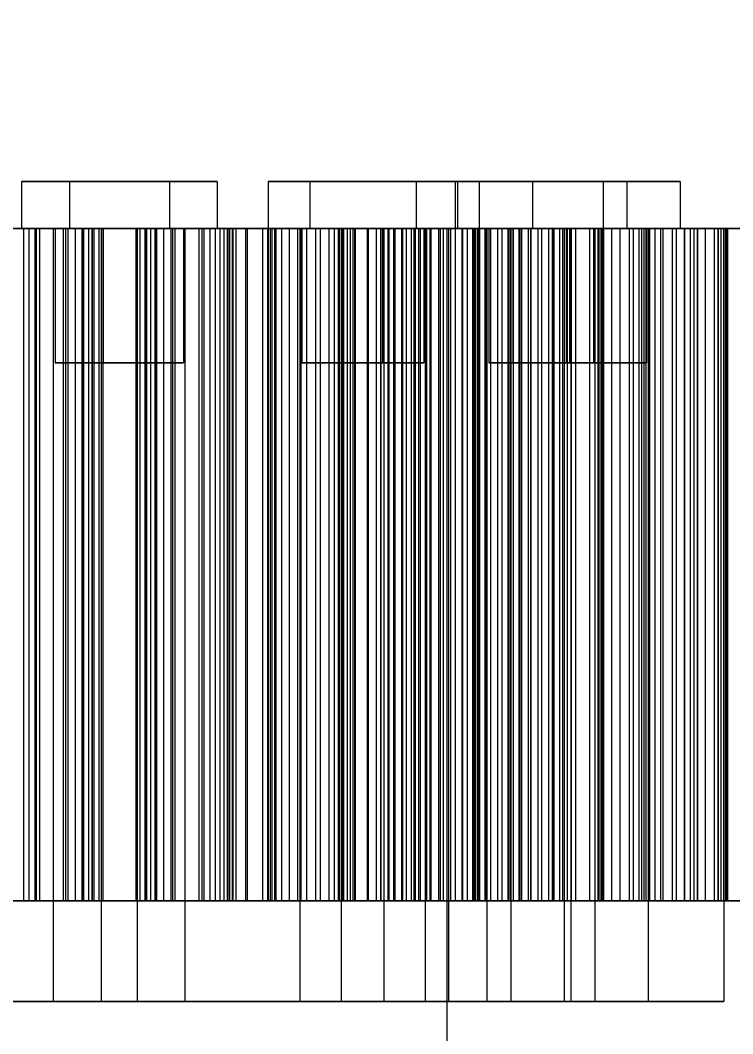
# Model space of a CAD drawing. Header units: millimetres. Extents: x -191664 to 191490, y -197311 to 10263.
# Drawn here: x 1545.5 to 1757.4, y -109719.5 to -109418.1 of the extents above; entities that cross this region are included whole.
import ezdxf

# ---------------------------------------------------------------- set-up
doc = ezdxf.new("R2010")
doc.units = ezdxf.units.MM
doc.layers.add('DET_briquetadora_superior', color=7, linetype='Continuous', lineweight=0)
doc.layers.add('R15_COTAS_TRANSPORTE_P', color=1, linetype='Continuous', lineweight=0)
doc.dimstyles.new('PLANTA_20', dxfattribs={"dimtxt": 50, "dimasz": 30, "dimexe": 30, "dimexo": 16, "dimgap": 20, "dimtad": 1, "dimtih": 1, "dimtoh": 1, "dimdec": 1, "dimzin": 0, "dimdsep": 46, "dimcen": 0.09, "dimadec": 0, "dimazin": 0, "dimtfac": 1, "dimtdec": 4, "dimtofl": 0, "dimtmove": 0, "dimatfit": 3, "dimfxl": 1, "dimtolj": 1, "dimtzin": 0, "dimarcsym": 0})

# ---------------------------------------------------------------- blocks, each defined once
blk = doc.blocks.new('*D133')
at = {"layer": 'Defpoints', "color": 0, "transparency": 16777216}
for p in [(439.69, -194147.98), (217.89, -194406.09), (-500, -194490), (-500, -194490), (500, -194490)]:
    blk.add_point(p, dxfattribs=at)
at = {"layer": 'R15_COTAS_TRANSPORTE_P', "color": 0, "lineweight": -2, "transparency": 16777216}
blk.add_arc((-500, -194490), 722.77, 2.37834, 17.62166, dxfattribs=at)
at = {"layer": 'R15_COTAS_TRANSPORTE_P', "color": 0, "transparency": 16777216}
for points in [[(184.12, -194272.81), (193.59, -194269.58), (179.18, -194242.8)], [(227.15, -194459.9), (217.15, -194460.11), (222.77, -194490)]]:
    blk.add_solid(points, dxfattribs=at)

msp = doc.modelspace()

# ---------------------------------------------------------------- linework, layer by layer
at = {"layer": 'DET_briquetadora_superior', "color": 9, "true_color": 0xb9c3c2}
for p, q in [((1545.91, -109466), (1548.56, -109466)), ((1545.91, -109466), (1545.91, -109480)), ((1547.62, -109466), (1545.91, -109466)), ((1553.34, -109466), (1547.62, -109466)), ((1548.56, -109466), (1555.03, -109466)), ((1561.94, -109466), (1553.34, -109466)), ((1555.03, -109466), (1564.05, -109466)), ((1560.14, -109466), (1562.79, -109466)), ((1560.14, -109466), (1560.14, -109480)), ((1561.85, -109466), (1560.14, -109466)), ((1567.57, -109466), (1561.85, -109466)), ((1571.72, -109466), (1561.94, -109466)), ((1562.79, -109466), (1569.26, -109466)), ((1564.05, -109466), (1573.83, -109466)), ((1576.17, -109466), (1567.57, -109466)), ((1569.26, -109466), (1578.28, -109466)), ((1580.74, -109466), (1571.72, -109466)), ((1573.83, -109466), (1582.43, -109466)), ((1585.95, -109466), (1576.17, -109466)), ((1578.28, -109466), (1588.06, -109466)), ((1587.21, -109466), (1580.74, -109466)), ((1582.43, -109466), (1588.15, -109466)), ((1594.97, -109466), (1585.95, -109466)), ((1589.86, -109466), (1587.21, -109466)), ((1588.06, -109466), (1596.66, -109466)), ((1588.15, -109466), (1589.86, -109466)), ((1589.86, -109466), (1589.86, -109480)), ((1601.44, -109466), (1594.97, -109466)), ((1596.66, -109466), (1602.38, -109466)), ((1604.09, -109466), (1601.44, -109466)), ((1602.38, -109466), (1604.09, -109466)), ((1604.09, -109466), (1604.09, -109480)), ((1619.28, -109466), (1621.92, -109466)), ((1619.28, -109466), (1619.28, -109480)), ((1620.99, -109466), (1619.28, -109466)), ((1626.71, -109466), (1620.99, -109466)), ((1621.92, -109466), (1628.39, -109466)), ((1635.31, -109466), (1626.71, -109466)), ((1628.39, -109466), (1637.41, -109466)), ((1631.6, -109466), (1634.25, -109466)), ((1631.6, -109466), (1631.6, -109480)), ((1633.31, -109466), (1631.6, -109466)), ((1639.03, -109466), (1633.31, -109466)), ((1634.25, -109466), (1640.72, -109466)), ((1645.09, -109466), (1635.31, -109466)), ((1637.41, -109466), (1647.19, -109466)), ((1647.63, -109466), (1639.03, -109466)), ((1640.72, -109466), (1649.74, -109466)), ((1654.11, -109466), (1645.09, -109466)), ((1647.19, -109466), (1655.8, -109466)), ((1657.41, -109466), (1647.63, -109466)), ((1649.74, -109466), (1659.52, -109466)), ((1660.58, -109466), (1654.11, -109466)), ((1655.8, -109466), (1661.52, -109466)), ((1666.43, -109466), (1657.41, -109466)), ((1659.52, -109466), (1668.12, -109466)), ((1663.22, -109466), (1660.58, -109466)), ((1661.52, -109466), (1663.22, -109466)), ((1663.22, -109466), (1663.22, -109480)), ((1672.9, -109466), (1666.43, -109466)), ((1668.12, -109466), (1673.84, -109466)), ((1675.55, -109466), (1672.9, -109466)), ((1673.84, -109466), (1675.55, -109466)), ((1674.89, -109466), (1677.54, -109466)), ((1674.89, -109466), (1674.89, -109480)), ((1676.6, -109466), (1674.89, -109466)), ((1675.55, -109466), (1675.55, -109480)), ((1682.32, -109466), (1676.6, -109466)), ((1677.54, -109466), (1684.01, -109466)), ((1682.01, -109466), (1684.65, -109466)), ((1682.01, -109466), (1682.01, -109480)), ((1683.71, -109466), (1682.01, -109466)), ((1690.92, -109466), (1682.32, -109466)), ((1689.44, -109466), (1683.71, -109466)), ((1684.01, -109466), (1693.03, -109466)), ((1684.65, -109466), (1691.12, -109466)), ((1698.04, -109466), (1689.44, -109466)), ((1700.7, -109466), (1690.92, -109466)), ((1691.12, -109466), (1700.14, -109466)), ((1693.03, -109466), (1702.81, -109466)), ((1697.85, -109466), (1700.5, -109466)), ((1697.85, -109466), (1697.85, -109480)), ((1699.56, -109466), (1697.85, -109466)), ((1707.82, -109466), (1698.04, -109466)), ((1705.28, -109466), (1699.56, -109466)), ((1700.14, -109466), (1709.92, -109466)), ((1700.5, -109466), (1706.97, -109466)), ((1709.72, -109466), (1700.7, -109466)), ((1702.81, -109466), (1711.41, -109466)), ((1713.88, -109466), (1705.28, -109466)), ((1706.97, -109466), (1715.99, -109466)), ((1716.84, -109466), (1707.82, -109466)), ((1716.19, -109466), (1709.72, -109466)), ((1709.92, -109466), (1718.52, -109466)), ((1711.41, -109466), (1717.13, -109466)), ((1723.66, -109466), (1713.88, -109466)), ((1715.99, -109466), (1725.77, -109466)), ((1718.84, -109466), (1716.19, -109466)), ((1723.31, -109466), (1716.84, -109466)), ((1717.13, -109466), (1718.84, -109466)), ((1718.52, -109466), (1724.25, -109466)), ((1718.84, -109466), (1718.84, -109480)), ((1725.95, -109466), (1723.31, -109466)), ((1732.68, -109466), (1723.66, -109466)), ((1724.25, -109466), (1725.95, -109466)), ((1725.77, -109466), (1734.37, -109466)), ((1725.95, -109466), (1725.95, -109480)), ((1739.15, -109466), (1732.68, -109466)), ((1734.37, -109466), (1740.09, -109466)), ((1741.8, -109466), (1739.15, -109466)), ((1740.09, -109466), (1741.8, -109466)), ((1741.8, -109466), (1741.8, -109480)), ((1551.19, -109480), (1533.1, -109480)), ((1551.31, -109480), (1533.31, -109480)), ((1540.23, -109480), (1550.38, -109480)), ((1551.3, -109480), (1541.35, -109480)), ((1541.98, -109480), (1560.62, -109480)), ((1542.15, -109480), (1560.69, -109480)), ((1545.13, -109480), (1546.52, -109480)), ((1545.91, -109480), (1548.56, -109480)), ((1547.62, -109480), (1545.91, -109480)), ((1546.52, -109480), (1546.52, -109680)), ((1546.52, -109480), (1548.09, -109480)), ((1553.34, -109480), (1547.62, -109480)), ((1548.09, -109480), (1548.09, -109680)), ((1548.09, -109480), (1549.84, -109480)), ((1548.56, -109480), (1555.03, -109480)), ((1549.84, -109480), (1549.84, -109680)), ((1549.84, -109480), (1559.69, -109480)), ((1550.38, -109480), (1558.39, -109480)), ((1550.38, -109680), (1550.38, -109480)), ((1570.19, -109480), (1551.19, -109480)), ((1559.07, -109480), (1551.3, -109480)), ((1551.3, -109680), (1551.3, -109480)), ((1570.22, -109480), (1551.31, -109480)), ((1561.94, -109480), (1553.34, -109480)), ((1555.03, -109480), (1564.05, -109480)), ((1555.4, -109710), (1555.4, -109480)), ((1556.37, -109480), (1555.4, -109480)), ((1555.4, -109480), (1556.9, -109480)), ((1555.9, -109480), (1557.34, -109480)), ((1555.9, -109480), (1555.9, -109520)), ((1556.83, -109480), (1555.9, -109480)), ((1559.62, -109480), (1556.37, -109480)), ((1559.95, -109480), (1556.83, -109480)), ((1556.9, -109480), (1560.58, -109480)), ((1557.34, -109480), (1560.87, -109480)), ((1558.39, -109480), (1563.96, -109480)), ((1558.39, -109680), (1558.39, -109480)), ((1564.38, -109480), (1559.07, -109480)), ((1559.07, -109680), (1559.07, -109480)), ((1564.51, -109480), (1559.62, -109480)), ((1559.69, -109480), (1559.69, -109680)), ((1559.69, -109480), (1561.89, -109480)), ((1564.64, -109480), (1559.95, -109480)), ((1560.14, -109480), (1562.79, -109480)), ((1561.85, -109480), (1560.14, -109480)), ((1560.58, -109480), (1565.7, -109480)), ((1560.62, -109480), (1579.81, -109480)), ((1560.69, -109480), (1579.78, -109480)), ((1560.87, -109480), (1565.79, -109480)), ((1567.57, -109480), (1561.85, -109480)), ((1561.89, -109480), (1561.89, -109680)), ((1561.89, -109480), (1563.93, -109480)), ((1571.72, -109480), (1561.94, -109480)), ((1562.79, -109480), (1569.26, -109480)), ((1563.93, -109480), (1563.93, -109680)), ((1563.93, -109480), (1565.78, -109480)), ((1563.96, -109480), (1566.87, -109480)), ((1563.96, -109680), (1563.96, -109480)), ((1564.05, -109480), (1573.83, -109480)), ((1567.01, -109480), (1564.38, -109480)), ((1564.38, -109680), (1564.38, -109480)), ((1570.07, -109480), (1564.51, -109480)), ((1569.98, -109480), (1564.64, -109480)), ((1565.7, -109480), (1571.26, -109480)), ((1565.78, -109480), (1565.78, -109680)), ((1565.78, -109480), (1567.44, -109480)), ((1565.79, -109480), (1571.13, -109480)), ((1566.87, -109480), (1567.01, -109480)), ((1566.87, -109680), (1566.87, -109480)), ((1567.01, -109680), (1567.01, -109480)), ((1567.44, -109480), (1567.44, -109680)), ((1567.44, -109480), (1568.88, -109480)), ((1576.17, -109480), (1567.57, -109480)), ((1568.88, -109480), (1568.88, -109680)), ((1568.88, -109480), (1570.08, -109480)), ((1569.26, -109480), (1578.28, -109480)), ((1569.63, -109710), (1569.63, -109480)), ((1570.6, -109480), (1569.63, -109480)), ((1569.63, -109480), (1571.13, -109480)), ((1574.9, -109480), (1569.98, -109480)), ((1575.19, -109480), (1570.07, -109480)), ((1570.08, -109480), (1570.08, -109680)), ((1570.08, -109480), (1579.92, -109480)), ((1570.13, -109480), (1571.57, -109480)), ((1570.13, -109480), (1570.13, -109520)), ((1571.06, -109480), (1570.13, -109480)), ((1589.38, -109480), (1570.19, -109480)), ((1589.31, -109480), (1570.22, -109480)), ((1573.85, -109480), (1570.6, -109480)), ((1574.18, -109480), (1571.06, -109480)), ((1571.13, -109480), (1574.81, -109480)), ((1571.13, -109480), (1575.82, -109480)), ((1571.26, -109480), (1576.15, -109480)), ((1571.57, -109480), (1575.1, -109480)), ((1580.74, -109480), (1571.72, -109480)), ((1573.83, -109480), (1582.43, -109480)), ((1578.74, -109480), (1573.85, -109480)), ((1578.87, -109480), (1574.18, -109480)), ((1574.81, -109480), (1579.93, -109480)), ((1578.43, -109480), (1574.9, -109480)), ((1575.1, -109480), (1580.02, -109480)), ((1578.87, -109480), (1575.19, -109480)), ((1575.82, -109480), (1578.94, -109480)), ((1576.15, -109480), (1579.4, -109480)), ((1585.95, -109480), (1576.17, -109480)), ((1578.28, -109480), (1588.06, -109480)), ((1579.87, -109480), (1578.43, -109480)), ((1584.3, -109480), (1578.74, -109480)), ((1580.37, -109480), (1578.87, -109480)), ((1584.21, -109480), (1578.87, -109480)), ((1578.94, -109480), (1579.87, -109480)), ((1579.4, -109480), (1580.37, -109480)), ((1579.78, -109480), (1598.69, -109480)), ((1579.81, -109480), (1598.81, -109480)), ((1579.87, -109480), (1579.87, -109520)), ((1579.92, -109480), (1579.92, -109680)), ((1579.92, -109480), (1581.12, -109480)), ((1579.93, -109480), (1585.49, -109480)), ((1580.02, -109480), (1585.36, -109480)), ((1580.37, -109710), (1580.37, -109480)), ((1587.21, -109480), (1580.74, -109480)), ((1581.12, -109480), (1581.12, -109680)), ((1581.12, -109480), (1582.56, -109480)), ((1582.43, -109480), (1588.15, -109480)), ((1582.56, -109480), (1582.56, -109680)), ((1582.56, -109480), (1584.22, -109480)), ((1582.99, -109480), (1585.62, -109480)), ((1583.13, -109480), (1582.99, -109480)), ((1582.99, -109680), (1582.99, -109480)), ((1586.04, -109480), (1583.13, -109480)), ((1583.13, -109680), (1583.13, -109480)), ((1589.13, -109480), (1584.21, -109480)), ((1584.22, -109480), (1584.22, -109680)), ((1584.22, -109480), (1586.07, -109480)), ((1589.42, -109480), (1584.3, -109480)), ((1585.36, -109480), (1590.05, -109480)), ((1585.49, -109480), (1590.38, -109480)), ((1585.62, -109480), (1590.93, -109480)), ((1585.62, -109680), (1585.62, -109480)), ((1594.97, -109480), (1585.95, -109480)), ((1591.61, -109480), (1586.04, -109480)), ((1586.04, -109680), (1586.04, -109480)), ((1586.07, -109480), (1586.07, -109680)), ((1586.07, -109480), (1588.11, -109480)), ((1589.86, -109480), (1587.21, -109480)), ((1588.06, -109480), (1596.66, -109480)), ((1588.11, -109480), (1588.11, -109680)), ((1588.11, -109480), (1590.31, -109480)), ((1588.15, -109480), (1589.86, -109480)), ((1592.66, -109480), (1589.13, -109480)), ((1607.85, -109480), (1589.31, -109480)), ((1608.02, -109480), (1589.38, -109480)), ((1593.1, -109480), (1589.42, -109480)), ((1590.05, -109480), (1593.17, -109480)), ((1590.31, -109480), (1590.31, -109680)), ((1590.31, -109480), (1600.16, -109480)), ((1590.38, -109480), (1593.63, -109480)), ((1590.93, -109480), (1598.7, -109480)), ((1590.93, -109680), (1590.93, -109480)), ((1599.62, -109480), (1591.61, -109480)), ((1591.61, -109680), (1591.61, -109480)), ((1594.1, -109480), (1592.66, -109480)), ((1594.6, -109480), (1593.1, -109480)), ((1593.17, -109480), (1594.1, -109480)), ((1593.63, -109480), (1594.6, -109480)), ((1594.1, -109480), (1594.1, -109520)), ((1594.6, -109710), (1594.6, -109480)), ((1601.44, -109480), (1594.97, -109480)), ((1596.66, -109480), (1602.38, -109480)), ((1598.69, -109480), (1616.69, -109480)), ((1598.7, -109480), (1608.65, -109480)), ((1598.7, -109680), (1598.7, -109480)), ((1598.81, -109480), (1616.9, -109480)), ((1609.77, -109480), (1599.62, -109480)), ((1599.62, -109680), (1599.62, -109480)), ((1600.16, -109480), (1600.16, -109680)), ((1600.16, -109480), (1601.91, -109480)), ((1604.09, -109480), (1601.44, -109480)), ((1601.91, -109480), (1601.91, -109680)), ((1601.91, -109480), (1603.48, -109480)), ((1602.38, -109480), (1604.09, -109480)), ((1603.48, -109480), (1603.48, -109680)), ((1603.48, -109480), (1604.87, -109480)), ((1604.87, -109480), (1604.87, -109680)), ((1604.87, -109480), (1606.06, -109480)), ((1606.06, -109480), (1606.06, -109680)), ((1606.06, -109480), (1607.04, -109480)), ((1607.04, -109480), (1607.04, -109680)), ((1607.04, -109480), (1607.77, -109480)), ((1607.33, -109480), (1608.87, -109480)), ((1608.59, -109480), (1607.33, -109480)), ((1607.33, -109680), (1607.33, -109480)), ((1607.77, -109480), (1607.77, -109680)), ((1607.77, -109480), (1617.57, -109480)), ((1625.13, -109480), (1607.85, -109480)), ((1625.38, -109480), (1608.02, -109480)), ((1612.58, -109480), (1608.59, -109480)), ((1608.59, -109680), (1608.59, -109480)), ((1608.65, -109480), (1620.39, -109480)), ((1608.65, -109680), (1608.65, -109480)), ((1608.87, -109480), (1613.13, -109480)), ((1608.87, -109680), (1608.87, -109480)), ((1621.67, -109480), (1609.77, -109480)), ((1609.77, -109680), (1609.77, -109480)), ((1619.15, -109480), (1612.58, -109480)), ((1612.58, -109680), (1612.58, -109480)), ((1613.13, -109480), (1619.95, -109480)), ((1613.13, -109680), (1613.13, -109480)), ((1616.69, -109480), (1633.08, -109480)), ((1616.9, -109480), (1633.38, -109480)), ((1617.57, -109480), (1617.57, -109680)), ((1617.57, -109480), (1619.22, -109480)), ((1628.06, -109480), (1619.15, -109480)), ((1619.15, -109680), (1619.15, -109480)), ((1619.22, -109480), (1619.22, -109680)), ((1619.22, -109480), (1621.12, -109480)), ((1619.28, -109480), (1621.92, -109480)), ((1620.99, -109480), (1619.28, -109480)), ((1619.95, -109480), (1629.08, -109480)), ((1619.95, -109680), (1619.95, -109480)), ((1620.39, -109480), (1633.47, -109480)), ((1620.39, -109680), (1620.39, -109480)), ((1626.71, -109480), (1620.99, -109480)), ((1621.12, -109480), (1621.12, -109680)), ((1621.12, -109480), (1623.22, -109480)), ((1634.85, -109480), (1621.67, -109480)), ((1621.67, -109680), (1621.67, -109480)), ((1621.92, -109480), (1628.39, -109480)), ((1623.22, -109480), (1623.22, -109680)), ((1623.22, -109480), (1625.52, -109480)), ((1640.48, -109480), (1625.13, -109480)), ((1640.81, -109480), (1625.38, -109480)), ((1625.52, -109480), (1625.52, -109680)), ((1625.52, -109480), (1628, -109480)), ((1635.31, -109480), (1626.71, -109480)), ((1628, -109480), (1628, -109680)), ((1628, -109480), (1630.64, -109480)), ((1638.95, -109480), (1628.06, -109480)), ((1628.06, -109680), (1628.06, -109480)), ((1628.39, -109480), (1637.41, -109480)), ((1628.77, -109710), (1628.77, -109480)), ((1629.74, -109480), (1628.77, -109480)), ((1628.77, -109480), (1630.27, -109480)), ((1629.08, -109480), (1640.16, -109480)), ((1629.08, -109680), (1629.08, -109480)), ((1629.27, -109480), (1630.71, -109480)), ((1629.27, -109480), (1629.27, -109520)), ((1630.2, -109480), (1629.27, -109480)), ((1632.99, -109480), (1629.74, -109480)), ((1633.32, -109480), (1630.2, -109480)), ((1630.27, -109480), (1633.95, -109480)), ((1630.64, -109480), (1630.64, -109680)), ((1630.64, -109480), (1640.4, -109480)), ((1630.71, -109480), (1634.24, -109480)), ((1631.6, -109480), (1634.25, -109480)), ((1633.31, -109480), (1631.6, -109480)), ((1637.87, -109480), (1632.99, -109480)), ((1633.08, -109480), (1647.24, -109480)), ((1639.03, -109480), (1633.31, -109480)), ((1638.01, -109480), (1633.32, -109480)), ((1633.38, -109480), (1647.61, -109480)), ((1633.47, -109480), (1637.41, -109480)), ((1633.47, -109680), (1633.47, -109480)), ((1633.95, -109480), (1639.07, -109480)), ((1634.24, -109480), (1639.16, -109480)), ((1634.25, -109480), (1640.72, -109480)), ((1648.82, -109480), (1634.85, -109480)), ((1634.85, -109680), (1634.85, -109480)), ((1645.09, -109480), (1635.31, -109480)), ((1637.41, -109480), (1641.32, -109480)), ((1637.41, -109680), (1637.41, -109480)), ((1637.41, -109480), (1647.19, -109480)), ((1643.43, -109480), (1637.87, -109480)), ((1643.34, -109480), (1638.01, -109480)), ((1651.42, -109480), (1638.95, -109480)), ((1638.95, -109680), (1638.95, -109480)), ((1647.63, -109480), (1639.03, -109480)), ((1639.07, -109480), (1644.63, -109480)), ((1639.16, -109480), (1644.49, -109480)), ((1640.16, -109480), (1652.76, -109480)), ((1640.16, -109680), (1640.16, -109480)), ((1640.4, -109480), (1640.4, -109680)), ((1640.4, -109480), (1641.66, -109480)), ((1653.31, -109480), (1640.48, -109480)), ((1640.72, -109480), (1649.74, -109480)), ((1653.71, -109480), (1640.81, -109480)), ((1641.09, -109710), (1641.09, -109480)), ((1642.06, -109480), (1641.09, -109480)), ((1641.09, -109480), (1642.59, -109480)), ((1641.32, -109480), (1645.2, -109480)), ((1641.32, -109680), (1641.32, -109480)), ((1641.59, -109480), (1643.03, -109480)), ((1641.59, -109480), (1641.59, -109520)), ((1642.52, -109480), (1641.59, -109480)), ((1641.66, -109480), (1641.66, -109680)), ((1641.66, -109480), (1642.76, -109480)), ((1645.31, -109480), (1642.06, -109480)), ((1645.64, -109480), (1642.52, -109480)), ((1642.59, -109480), (1646.27, -109480)), ((1642.76, -109480), (1642.76, -109680)), ((1642.76, -109480), (1643.67, -109480)), ((1643.03, -109480), (1646.56, -109480)), ((1648.26, -109480), (1643.34, -109480)), ((1648.56, -109480), (1643.43, -109480)), ((1643.67, -109480), (1643.67, -109680)), ((1643.67, -109480), (1644.38, -109480)), ((1644.38, -109480), (1644.38, -109680)), ((1644.38, -109480), (1644.89, -109480)), ((1644.49, -109480), (1649.18, -109480)), ((1644.63, -109480), (1649.51, -109480)), ((1644.89, -109480), (1644.89, -109680)), ((1644.89, -109480), (1645.15, -109480)), ((1654.11, -109480), (1645.09, -109480)), ((1645.15, -109480), (1645.15, -109680)), ((1645.15, -109480), (1654.81, -109480)), ((1645.2, -109480), (1649.05, -109480)), ((1645.2, -109680), (1645.2, -109480)), ((1650.2, -109480), (1645.31, -109480)), ((1650.33, -109480), (1645.64, -109480)), ((1646.27, -109480), (1651.39, -109480)), ((1646.56, -109480), (1651.48, -109480)), ((1647.19, -109480), (1655.8, -109480)), ((1647.24, -109480), (1658.63, -109480)), ((1647.61, -109480), (1659.06, -109480)), ((1657.41, -109480), (1647.63, -109480)), ((1651.79, -109480), (1648.26, -109480)), ((1652.23, -109480), (1648.56, -109480)), ((1663.03, -109480), (1648.82, -109480)), ((1648.82, -109680), (1648.82, -109480)), ((1649.05, -109480), (1652.86, -109480)), ((1649.05, -109680), (1649.05, -109480)), ((1649.18, -109480), (1652.31, -109480)), ((1649.51, -109480), (1652.77, -109480)), ((1649.74, -109480), (1659.52, -109480)), ((1655.75, -109480), (1650.2, -109480)), ((1655.67, -109480), (1650.33, -109480)), ((1651.39, -109480), (1656.95, -109480)), ((1655.21, -109480), (1651.42, -109480)), ((1651.42, -109680), (1651.42, -109480)), ((1651.48, -109480), (1656.82, -109480)), ((1653.24, -109480), (1651.79, -109480)), ((1653.74, -109480), (1652.23, -109480)), ((1652.31, -109480), (1653.24, -109480)), ((1652.76, -109480), (1666.4, -109480)), ((1652.76, -109680), (1652.76, -109480)), ((1652.77, -109480), (1653.74, -109480)), ((1652.86, -109480), (1656.65, -109480)), ((1652.86, -109680), (1652.86, -109480)), ((1653.24, -109480), (1653.24, -109520)), ((1663.14, -109480), (1653.31, -109480)), ((1663.59, -109480), (1653.71, -109480)), ((1653.74, -109710), (1653.74, -109480)), ((1660.58, -109480), (1654.11, -109480)), ((1654.81, -109480), (1654.81, -109680)), ((1654.81, -109480), (1656.9, -109480)), ((1658.97, -109480), (1655.21, -109480)), ((1655.21, -109680), (1655.21, -109480)), ((1660.59, -109480), (1655.67, -109480)), ((1660.88, -109480), (1655.75, -109480)), ((1655.8, -109480), (1661.52, -109480)), ((1656.65, -109480), (1660.39, -109480)), ((1656.65, -109680), (1656.65, -109480)), ((1656.82, -109480), (1661.51, -109480)), ((1656.9, -109480), (1656.9, -109680)), ((1656.9, -109480), (1659.22, -109480)), ((1656.95, -109480), (1661.84, -109480)), ((1666.43, -109480), (1657.41, -109480)), ((1658.63, -109480), (1666.8, -109480)), ((1662.69, -109480), (1658.97, -109480)), ((1658.97, -109680), (1658.97, -109480)), ((1659.06, -109480), (1667.27, -109480)), ((1659.22, -109480), (1659.22, -109680)), ((1659.22, -109480), (1661.75, -109480)), ((1659.52, -109480), (1668.12, -109480)), ((1660.39, -109480), (1664.1, -109480)), ((1660.39, -109680), (1660.39, -109480)), ((1663.22, -109480), (1660.58, -109480)), ((1664.12, -109480), (1660.59, -109480)), ((1664.56, -109480), (1660.88, -109480)), ((1661.51, -109480), (1664.63, -109480)), ((1661.52, -109480), (1663.22, -109480)), ((1661.75, -109480), (1661.75, -109680)), ((1661.75, -109480), (1664.48, -109480)), ((1661.84, -109480), (1665.09, -109480)), ((1666.37, -109480), (1662.69, -109480)), ((1662.69, -109680), (1662.69, -109480)), ((1676.94, -109480), (1663.03, -109480)), ((1663.03, -109680), (1663.03, -109480)), ((1669.58, -109480), (1663.14, -109480)), ((1670.06, -109480), (1663.59, -109480)), ((1664.1, -109480), (1667.76, -109480)), ((1664.1, -109680), (1664.1, -109480)), ((1665.56, -109480), (1664.12, -109480)), ((1664.48, -109480), (1664.48, -109680)), ((1664.48, -109480), (1667.37, -109480)), ((1666.06, -109480), (1664.56, -109480)), ((1664.63, -109480), (1665.56, -109480)), ((1665.09, -109480), (1666.06, -109480)), ((1665.56, -109480), (1665.56, -109520)), ((1666.06, -109710), (1666.06, -109480)), ((1670.01, -109480), (1666.37, -109480)), ((1666.37, -109680), (1666.37, -109480)), ((1666.4, -109480), (1680.55, -109480)), ((1666.4, -109680), (1666.4, -109480)), ((1672.9, -109480), (1666.43, -109480)), ((1666.8, -109480), (1671.44, -109480)), ((1667.27, -109480), (1671.94, -109480)), ((1667.37, -109480), (1667.37, -109680)), ((1667.37, -109480), (1670.44, -109480)), ((1667.76, -109480), (1671.39, -109480)), ((1667.76, -109680), (1667.76, -109480)), ((1668.12, -109480), (1673.84, -109480)), ((1672.38, -109480), (1669.58, -109480)), ((1673.61, -109480), (1670.01, -109480)), ((1670.01, -109680), (1670.01, -109480)), ((1672.88, -109480), (1670.06, -109480)), ((1670.44, -109480), (1670.44, -109680)), ((1670.44, -109480), (1680.01, -109480)), ((1671.39, -109480), (1674.97, -109480)), ((1671.39, -109680), (1671.39, -109480)), ((1671.44, -109480), (1672.38, -109480)), ((1671.94, -109480), (1672.88, -109480)), ((1672.38, -109480), (1672.38, -110030)), ((1672.88, -109480), (1672.88, -109710)), ((1675.55, -109480), (1672.9, -109480)), ((1677.16, -109480), (1673.61, -109480)), ((1673.61, -109680), (1673.61, -109480)), ((1673.84, -109480), (1675.55, -109480)), ((1674.89, -109480), (1677.54, -109480)), ((1676.6, -109480), (1674.89, -109480)), ((1674.97, -109480), (1678.5, -109480)), ((1674.97, -109680), (1674.97, -109480)), ((1682.32, -109480), (1676.6, -109480)), ((1683.81, -109480), (1676.94, -109480)), ((1676.94, -109680), (1676.94, -109480)), ((1680.67, -109480), (1677.16, -109480)), ((1677.16, -109680), (1677.16, -109480)), ((1677.54, -109480), (1684.01, -109480)), ((1678.5, -109480), (1681.99, -109480)), ((1678.5, -109680), (1678.5, -109480)), ((1680.01, -109480), (1680.01, -109680)), ((1680.01, -109480), (1680.78, -109480)), ((1680.55, -109480), (1694.68, -109480)), ((1680.55, -109680), (1680.55, -109480)), ((1684.13, -109480), (1680.67, -109480)), ((1680.67, -109680), (1680.67, -109480)), ((1680.78, -109480), (1680.78, -109680)), ((1680.78, -109480), (1681.38, -109480)), ((1681.38, -109480), (1681.38, -109680)), ((1681.38, -109480), (1681.81, -109480)), ((1681.81, -109480), (1681.81, -109680)), ((1681.81, -109480), (1682.04, -109480)), ((1681.86, -109480), (1681.86, -109680)), ((1682.07, -109480), (1681.86, -109480)), ((1681.86, -109480), (1691.28, -109480)), ((1681.99, -109480), (1685.43, -109480)), ((1681.99, -109680), (1681.99, -109480)), ((1682.01, -109480), (1684.65, -109480)), ((1683.71, -109480), (1682.01, -109480)), ((1682.04, -109480), (1682.04, -109680)), ((1682.04, -109480), (1682.07, -109480)), ((1682.07, -109480), (1682.07, -109680)), ((1690.92, -109480), (1682.32, -109480)), ((1689.44, -109480), (1683.71, -109480)), ((1690.63, -109480), (1683.81, -109480)), ((1683.81, -109680), (1683.81, -109480)), ((1684.01, -109480), (1693.03, -109480)), ((1687.54, -109480), (1684.13, -109480)), ((1684.13, -109680), (1684.13, -109480)), ((1684.38, -109710), (1684.38, -109480)), ((1685.35, -109480), (1684.38, -109480)), ((1684.38, -109480), (1685.88, -109480)), ((1684.65, -109480), (1691.12, -109480)), ((1684.88, -109480), (1686.32, -109480)), ((1684.88, -109480), (1684.88, -109520)), ((1685.81, -109480), (1684.88, -109480)), ((1688.6, -109480), (1685.35, -109480)), ((1685.43, -109480), (1688.82, -109480)), ((1685.43, -109680), (1685.43, -109480)), ((1688.93, -109480), (1685.81, -109480)), ((1685.88, -109480), (1689.56, -109480)), ((1686.32, -109480), (1689.85, -109480)), ((1690.89, -109480), (1687.54, -109480)), ((1687.54, -109680), (1687.54, -109480)), ((1693.49, -109480), (1688.6, -109480)), ((1688.82, -109480), (1692.16, -109480)), ((1688.82, -109680), (1688.82, -109480)), ((1693.62, -109480), (1688.93, -109480)), ((1698.04, -109480), (1689.44, -109480)), ((1689.56, -109480), (1694.68, -109480)), ((1689.85, -109480), (1694.77, -109480)), ((1697.4, -109480), (1690.63, -109480)), ((1690.63, -109680), (1690.63, -109480)), ((1694.2, -109480), (1690.89, -109480)), ((1690.89, -109680), (1690.89, -109480)), ((1700.7, -109480), (1690.92, -109480)), ((1691.12, -109480), (1700.14, -109480)), ((1691.28, -109480), (1691.28, -109680)), ((1691.28, -109480), (1693.78, -109480)), ((1691.49, -109710), (1691.49, -109480)), ((1692.47, -109480), (1691.49, -109480)), ((1691.49, -109480), (1693, -109480)), ((1691.99, -109480), (1693.44, -109480)), ((1691.99, -109480), (1691.99, -109520)), ((1692.93, -109480), (1691.99, -109480)), ((1692.16, -109480), (1704.3, -109480)), ((1692.16, -109680), (1692.16, -109480)), ((1695.72, -109480), (1692.47, -109480)), ((1696.05, -109480), (1692.93, -109480)), ((1693, -109480), (1696.68, -109480)), ((1693.03, -109480), (1702.81, -109480)), ((1693.44, -109480), (1696.97, -109480)), ((1699.05, -109480), (1693.49, -109480)), ((1698.96, -109480), (1693.62, -109480)), ((1693.78, -109480), (1693.78, -109680)), ((1693.78, -109480), (1696.52, -109480)), ((1697.45, -109480), (1694.2, -109480)), ((1694.2, -109680), (1694.2, -109480)), ((1694.68, -109480), (1708.24, -109480)), ((1694.68, -109480), (1700.24, -109480)), ((1694.68, -109680), (1694.68, -109480)), ((1694.77, -109480), (1700.11, -109480)), ((1700.6, -109480), (1695.72, -109480)), ((1700.74, -109480), (1696.05, -109480)), ((1696.52, -109480), (1696.52, -109680)), ((1696.52, -109480), (1699.45, -109480)), ((1696.68, -109480), (1701.8, -109480)), ((1696.97, -109480), (1701.89, -109480)), ((1704.11, -109480), (1697.4, -109480)), ((1697.4, -109680), (1697.4, -109480)), ((1700.65, -109480), (1697.45, -109480)), ((1697.45, -109680), (1697.45, -109480)), ((1697.85, -109480), (1700.5, -109480)), ((1699.56, -109480), (1697.85, -109480)), ((1707.82, -109480), (1698.04, -109480)), ((1703.88, -109480), (1698.96, -109480)), ((1704.17, -109480), (1699.05, -109480)), ((1699.45, -109480), (1699.45, -109680)), ((1699.45, -109480), (1702.57, -109480)), ((1705.28, -109480), (1699.56, -109480)), ((1700.11, -109480), (1704.8, -109480)), ((1700.14, -109480), (1709.92, -109480)), ((1700.24, -109480), (1705.13, -109480)), ((1700.5, -109480), (1706.97, -109480)), ((1706.16, -109480), (1700.6, -109480)), ((1703.79, -109480), (1700.65, -109480)), ((1700.65, -109680), (1700.65, -109480)), ((1709.72, -109480), (1700.7, -109480)), ((1706.07, -109480), (1700.74, -109480)), ((1701.8, -109480), (1707.36, -109480)), ((1701.89, -109480), (1707.22, -109480)), ((1702.57, -109480), (1702.57, -109680)), ((1702.57, -109480), (1705.86, -109480)), ((1702.81, -109480), (1711.41, -109480)), ((1706.87, -109480), (1703.79, -109480)), ((1703.79, -109680), (1703.79, -109480)), ((1707.41, -109480), (1703.88, -109480)), ((1710.76, -109480), (1704.11, -109480)), ((1704.11, -109680), (1704.11, -109480)), ((1707.85, -109480), (1704.17, -109480)), ((1704.3, -109480), (1717.65, -109480)), ((1704.3, -109680), (1704.3, -109480)), ((1704.8, -109480), (1707.92, -109480)), ((1705.13, -109480), (1708.38, -109480)), ((1713.88, -109480), (1705.28, -109480)), ((1705.86, -109480), (1705.86, -109680)), ((1705.86, -109480), (1709.31, -109480)), ((1710.99, -109480), (1706.07, -109480)), ((1711.28, -109480), (1706.16, -109480)), ((1718.23, -109480), (1706.87, -109480)), ((1706.87, -109680), (1706.87, -109480)), ((1706.97, -109480), (1715.99, -109480)), ((1707.22, -109480), (1711.91, -109480)), ((1707.34, -109710), (1707.34, -109480)), ((1708.31, -109480), (1707.34, -109480)), ((1707.34, -109480), (1708.84, -109480)), ((1707.36, -109480), (1712.24, -109480)), ((1708.85, -109480), (1707.41, -109480)), ((1716.84, -109480), (1707.82, -109480)), ((1707.84, -109480), (1709.28, -109480)), ((1707.84, -109480), (1707.84, -109520)), ((1708.77, -109480), (1707.84, -109480)), ((1709.35, -109480), (1707.85, -109480)), ((1707.92, -109480), (1708.85, -109480)), ((1708.24, -109480), (1714.86, -109480)), ((1708.24, -109680), (1708.24, -109480)), ((1711.56, -109480), (1708.31, -109480)), ((1708.38, -109480), (1709.35, -109480)), ((1711.89, -109480), (1708.77, -109480)), ((1708.84, -109480), (1712.52, -109480)), ((1708.85, -109480), (1708.85, -109520)), ((1709.28, -109480), (1712.81, -109480)), ((1709.31, -109480), (1709.31, -109680)), ((1709.31, -109480), (1718.6, -109480)), ((1709.35, -109710), (1709.35, -109480)), ((1716.19, -109480), (1709.72, -109480)), ((1709.92, -109480), (1718.52, -109480)), ((1717.36, -109480), (1710.76, -109480)), ((1710.76, -109680), (1710.76, -109480)), ((1714.52, -109480), (1710.99, -109480)), ((1714.96, -109480), (1711.28, -109480)), ((1711.41, -109480), (1717.13, -109480)), ((1716.45, -109480), (1711.56, -109480)), ((1716.58, -109480), (1711.89, -109480)), ((1711.91, -109480), (1715.03, -109480)), ((1712.24, -109480), (1715.49, -109480)), ((1712.52, -109480), (1717.65, -109480)), ((1712.81, -109480), (1717.73, -109480)), ((1723.66, -109480), (1713.88, -109480)), ((1715.97, -109480), (1714.52, -109480)), ((1714.86, -109480), (1721.41, -109480)), ((1714.86, -109680), (1714.86, -109480)), ((1716.46, -109480), (1714.96, -109480)), ((1715.03, -109480), (1715.97, -109480)), ((1715.49, -109480), (1716.46, -109480)), ((1715.97, -109480), (1715.97, -109520)), ((1715.99, -109480), (1725.77, -109480)), ((1718.84, -109480), (1716.19, -109480)), ((1722.01, -109480), (1716.45, -109480)), ((1716.46, -109710), (1716.46, -109480)), ((1721.92, -109480), (1716.58, -109480)), ((1723.31, -109480), (1716.84, -109480)), ((1717.13, -109480), (1718.84, -109480)), ((1723.89, -109480), (1717.36, -109480)), ((1717.36, -109680), (1717.36, -109480)), ((1717.53, -109480), (1717.53, -109680)), ((1718.21, -109480), (1717.53, -109480)), ((1717.53, -109480), (1726.63, -109480)), ((1717.65, -109480), (1731.7, -109480)), ((1717.65, -109480), (1723.2, -109480)), ((1717.65, -109680), (1717.65, -109480)), ((1717.73, -109480), (1723.07, -109480)), ((1718.21, -109480), (1718.21, -109680)), ((1718.67, -109480), (1718.21, -109480)), ((1731.04, -109480), (1718.23, -109480)), ((1718.23, -109680), (1718.23, -109480)), ((1718.52, -109480), (1724.25, -109480)), ((1718.6, -109480), (1718.6, -109680)), ((1718.6, -109480), (1718.87, -109480)), ((1718.67, -109480), (1718.67, -109680)), ((1718.92, -109480), (1718.67, -109480)), ((1718.87, -109480), (1718.87, -109680)), ((1718.87, -109480), (1718.98, -109480)), ((1718.92, -109480), (1718.92, -109680)), ((1718.98, -109480), (1718.92, -109480)), ((1718.98, -109480), (1718.98, -109680)), ((1721.41, -109480), (1727.9, -109480)), ((1721.41, -109680), (1721.41, -109480)), ((1726.84, -109480), (1721.92, -109480)), ((1727.13, -109480), (1722.01, -109480)), ((1723.07, -109480), (1727.76, -109480)), ((1723.2, -109480), (1728.09, -109480)), ((1725.95, -109480), (1723.31, -109480)), ((1732.68, -109480), (1723.66, -109480)), ((1730.35, -109480), (1723.89, -109480)), ((1723.89, -109680), (1723.89, -109480)), ((1724.25, -109480), (1725.95, -109480)), ((1725.77, -109480), (1734.37, -109480)), ((1726.63, -109480), (1726.63, -109680)), ((1726.63, -109480), (1729.53, -109480)), ((1730.37, -109480), (1726.84, -109480)), ((1730.81, -109480), (1727.13, -109480)), ((1727.76, -109480), (1730.88, -109480)), ((1727.9, -109480), (1734.32, -109480)), ((1727.9, -109680), (1727.9, -109480)), ((1728.09, -109480), (1731.34, -109480)), ((1729.53, -109480), (1729.53, -109680)), ((1729.53, -109480), (1732.64, -109480)), ((1736.74, -109480), (1730.35, -109480)), ((1730.35, -109680), (1730.35, -109480)), ((1731.81, -109480), (1730.37, -109480)), ((1732.31, -109480), (1730.81, -109480)), ((1730.88, -109480), (1731.81, -109480)), ((1744.81, -109480), (1731.04, -109480)), ((1731.04, -109680), (1731.04, -109480)), ((1731.34, -109480), (1732.31, -109480)), ((1731.7, -109480), (1745.9, -109480)), ((1731.7, -109680), (1731.7, -109480)), ((1731.81, -109480), (1731.81, -109520)), ((1732.31, -109710), (1732.31, -109480)), ((1732.64, -109480), (1732.64, -109680)), ((1732.64, -109480), (1735.95, -109480)), ((1739.15, -109480), (1732.68, -109480)), ((1734.32, -109480), (1740.66, -109480)), ((1734.32, -109680), (1734.32, -109480)), ((1734.37, -109480), (1740.09, -109480)), ((1735.95, -109480), (1735.95, -109680)), ((1735.95, -109480), (1739.44, -109480)), ((1743.06, -109480), (1736.74, -109480)), ((1736.74, -109680), (1736.74, -109480)), ((1741.8, -109480), (1739.15, -109480)), ((1739.44, -109480), (1739.44, -109680)), ((1739.44, -109480), (1743.09, -109480)), ((1740.09, -109480), (1741.8, -109480)), ((1740.66, -109480), (1746.94, -109480)), ((1740.66, -109680), (1740.66, -109480)), ((1749.3, -109480), (1743.06, -109480)), ((1743.06, -109680), (1743.06, -109480)), ((1743.09, -109480), (1743.09, -109680)), ((1743.09, -109480), (1746.9, -109480)), ((1759, -109480), (1744.81, -109480)), ((1744.81, -109680), (1744.81, -109480)), ((1745.9, -109480), (1759.7, -109480)), ((1745.9, -109680), (1745.9, -109480)), ((1746.9, -109480), (1746.9, -109680)), ((1746.9, -109480), (1755.81, -109480)), ((1746.94, -109480), (1753.13, -109480)), ((1746.94, -109680), (1746.94, -109480)), ((1755.46, -109480), (1749.3, -109480)), ((1749.3, -109680), (1749.3, -109480)), ((1751.84, -109480), (1751.84, -109680)), ((1752.98, -109480), (1751.84, -109480)), ((1751.84, -109480), (1760.52, -109480)), ((1752.98, -109480), (1752.98, -109680)), ((1753.91, -109480), (1752.98, -109480)), ((1753.13, -109480), (1759.24, -109480)), ((1753.13, -109680), (1753.13, -109480)), ((1753.91, -109480), (1753.91, -109680)), ((1754.64, -109480), (1753.91, -109480)), ((1754.64, -109480), (1754.64, -109680)), ((1755.2, -109480), (1754.64, -109480)), ((1755.2, -109480), (1755.2, -109680)), ((1755.58, -109480), (1755.2, -109480)), ((1761.54, -109480), (1755.46, -109480)), ((1755.46, -109680), (1755.46, -109480)), ((1755.58, -109480), (1755.58, -109680)), ((1755.81, -109480), (1755.58, -109480)), ((1755.81, -109480), (1755.81, -109680)), ((1555.9, -109520), (1557.34, -109520)), ((1556.83, -109520), (1555.9, -109520)), ((1559.95, -109520), (1556.83, -109520)), ((1557.34, -109520), (1560.87, -109520)), ((1564.64, -109520), (1559.95, -109520)), ((1560.87, -109520), (1565.79, -109520)), ((1569.98, -109520), (1564.64, -109520)), ((1565.79, -109520), (1571.13, -109520)), ((1574.9, -109520), (1569.98, -109520)), ((1570.13, -109520), (1571.57, -109520)), ((1571.06, -109520), (1570.13, -109520)), ((1574.18, -109520), (1571.06, -109520)), ((1571.13, -109520), (1575.82, -109520)), ((1571.57, -109520), (1575.1, -109520)), ((1578.87, -109520), (1574.18, -109520)), ((1578.43, -109520), (1574.9, -109520)), ((1575.1, -109520), (1580.02, -109520)), ((1575.82, -109520), (1578.94, -109520)), ((1579.87, -109520), (1578.43, -109520)), ((1584.21, -109520), (1578.87, -109520)), ((1578.94, -109520), (1579.87, -109520)), ((1580.02, -109520), (1585.36, -109520)), ((1589.13, -109520), (1584.21, -109520)), ((1585.36, -109520), (1590.05, -109520)), ((1592.66, -109520), (1589.13, -109520)), ((1590.05, -109520), (1593.17, -109520)), ((1594.1, -109520), (1592.66, -109520)), ((1593.17, -109520), (1594.1, -109520)), ((1629.27, -109520), (1630.71, -109520)), ((1630.2, -109520), (1629.27, -109520)), ((1633.32, -109520), (1630.2, -109520)), ((1630.71, -109520), (1634.24, -109520)), ((1638.01, -109520), (1633.32, -109520)), ((1634.24, -109520), (1639.16, -109520)), ((1643.34, -109520), (1638.01, -109520)), ((1639.16, -109520), (1644.49, -109520)), ((1641.59, -109520), (1643.03, -109520)), ((1642.52, -109520), (1641.59, -109520)), ((1645.64, -109520), (1642.52, -109520)), ((1643.03, -109520), (1646.56, -109520)), ((1648.26, -109520), (1643.34, -109520)), ((1644.49, -109520), (1649.18, -109520)), ((1650.33, -109520), (1645.64, -109520)), ((1646.56, -109520), (1651.48, -109520)), ((1651.79, -109520), (1648.26, -109520)), ((1649.18, -109520), (1652.31, -109520)), ((1655.67, -109520), (1650.33, -109520)), ((1651.48, -109520), (1656.82, -109520)), ((1653.24, -109520), (1651.79, -109520)), ((1652.31, -109520), (1653.24, -109520)), ((1660.59, -109520), (1655.67, -109520)), ((1656.82, -109520), (1661.51, -109520)), ((1664.12, -109520), (1660.59, -109520)), ((1661.51, -109520), (1664.63, -109520)), ((1665.56, -109520), (1664.12, -109520)), ((1664.63, -109520), (1665.56, -109520)), ((1684.88, -109520), (1686.32, -109520)), ((1685.81, -109520), (1684.88, -109520)), ((1688.93, -109520), (1685.81, -109520)), ((1686.32, -109520), (1689.85, -109520)), ((1693.62, -109520), (1688.93, -109520)), ((1689.85, -109520), (1694.77, -109520)), ((1691.99, -109520), (1693.44, -109520)), ((1692.93, -109520), (1691.99, -109520)), ((1696.05, -109520), (1692.93, -109520)), ((1693.44, -109520), (1696.97, -109520)), ((1698.96, -109520), (1693.62, -109520)), ((1694.77, -109520), (1700.11, -109520)), ((1700.74, -109520), (1696.05, -109520)), ((1696.97, -109520), (1701.89, -109520)), ((1703.88, -109520), (1698.96, -109520)), ((1700.11, -109520), (1704.8, -109520)), ((1706.07, -109520), (1700.74, -109520)), ((1701.89, -109520), (1707.22, -109520)), ((1707.41, -109520), (1703.88, -109520)), ((1704.8, -109520), (1707.92, -109520)), ((1710.99, -109520), (1706.07, -109520)), ((1707.22, -109520), (1711.91, -109520)), ((1708.85, -109520), (1707.41, -109520)), ((1707.84, -109520), (1709.28, -109520)), ((1708.77, -109520), (1707.84, -109520)), ((1707.92, -109520), (1708.85, -109520)), ((1711.89, -109520), (1708.77, -109520)), ((1709.28, -109520), (1712.81, -109520)), ((1714.52, -109520), (1710.99, -109520)), ((1716.58, -109520), (1711.89, -109520)), ((1711.91, -109520), (1715.03, -109520)), ((1712.81, -109520), (1717.73, -109520)), ((1715.97, -109520), (1714.52, -109520)), ((1715.03, -109520), (1715.97, -109520)), ((1721.92, -109520), (1716.58, -109520)), ((1717.73, -109520), (1723.07, -109520)), ((1726.84, -109520), (1721.92, -109520)), ((1723.07, -109520), (1727.76, -109520)), ((1730.37, -109520), (1726.84, -109520)), ((1727.76, -109520), (1730.88, -109520)), ((1731.81, -109520), (1730.37, -109520)), ((1730.88, -109520), (1731.81, -109520)), ((1554.63, -109680), (1535.41, -109680)), ((1537.2, -109680), (1556.45, -109680)), ((1540.23, -109680), (1550.38, -109680)), ((1551.3, -109680), (1541.35, -109680)), ((1545.13, -109680), (1546.52, -109680)), ((1546.52, -109680), (1548.09, -109680)), ((1548.09, -109680), (1549.84, -109680)), ((1549.84, -109680), (1559.69, -109680)), ((1550.38, -109680), (1558.39, -109680)), ((1559.07, -109680), (1551.3, -109680)), ((1574.09, -109680), (1554.63, -109680)), ((1556.45, -109680), (1575.91, -109680)), ((1558.39, -109680), (1563.96, -109680)), ((1564.38, -109680), (1559.07, -109680)), ((1559.69, -109680), (1561.89, -109680)), ((1561.89, -109680), (1563.93, -109680)), ((1563.93, -109680), (1565.78, -109680)), ((1563.96, -109680), (1566.87, -109680)), ((1567.01, -109680), (1564.38, -109680)), ((1565.78, -109680), (1567.44, -109680)), ((1566.87, -109680), (1567.01, -109680)), ((1567.44, -109680), (1568.88, -109680)), ((1568.88, -109680), (1570.08, -109680)), ((1570.08, -109680), (1579.92, -109680)), ((1593.55, -109680), (1574.09, -109680)), ((1575.91, -109680), (1595.37, -109680)), ((1579.92, -109680), (1581.12, -109680)), ((1581.12, -109680), (1582.56, -109680)), ((1582.56, -109680), (1584.22, -109680)), ((1583.13, -109680), (1582.99, -109680)), ((1582.99, -109680), (1585.62, -109680)), ((1586.04, -109680), (1583.13, -109680)), ((1584.22, -109680), (1586.07, -109680)), ((1585.62, -109680), (1590.93, -109680)), ((1591.61, -109680), (1586.04, -109680)), ((1586.07, -109680), (1588.11, -109680)), ((1588.11, -109680), (1590.31, -109680)), ((1590.31, -109680), (1600.16, -109680)), ((1590.93, -109680), (1598.7, -109680)), ((1599.62, -109680), (1591.61, -109680)), ((1612.8, -109680), (1593.55, -109680)), ((1595.37, -109680), (1614.59, -109680)), ((1598.7, -109680), (1608.65, -109680)), ((1609.77, -109680), (1599.62, -109680)), ((1600.16, -109680), (1601.91, -109680)), ((1601.91, -109680), (1603.48, -109680)), ((1603.48, -109680), (1604.87, -109680)), ((1604.87, -109680), (1606.06, -109680)), ((1606.06, -109680), (1607.04, -109680)), ((1607.04, -109680), (1607.77, -109680)), ((1608.59, -109680), (1607.33, -109680)), ((1607.33, -109680), (1608.87, -109680)), ((1607.77, -109680), (1617.57, -109680)), ((1612.58, -109680), (1608.59, -109680)), ((1608.65, -109680), (1620.39, -109680)), ((1608.87, -109680), (1613.13, -109680)), ((1621.67, -109680), (1609.77, -109680)), ((1619.15, -109680), (1612.58, -109680)), ((1631.61, -109680), (1612.8, -109680)), ((1613.13, -109680), (1619.95, -109680)), ((1614.59, -109680), (1633.34, -109680)), ((1617.57, -109680), (1619.22, -109680)), ((1628.06, -109680), (1619.15, -109680)), ((1619.22, -109680), (1621.12, -109680)), ((1619.95, -109680), (1629.08, -109680)), ((1620.39, -109680), (1633.47, -109680)), ((1621.12, -109680), (1623.22, -109680)), ((1634.85, -109680), (1621.67, -109680)), ((1623.22, -109680), (1625.52, -109680)), ((1625.52, -109680), (1628, -109680)), ((1628, -109680), (1630.64, -109680)), ((1638.95, -109680), (1628.06, -109680)), ((1629.08, -109680), (1640.16, -109680)), ((1630.64, -109680), (1640.4, -109680)), ((1649.75, -109680), (1631.61, -109680)), ((1633.34, -109680), (1651.41, -109680)), ((1633.47, -109680), (1637.41, -109680)), ((1648.82, -109680), (1634.85, -109680)), ((1637.41, -109680), (1641.32, -109680)), ((1651.42, -109680), (1638.95, -109680)), ((1640.16, -109680), (1652.76, -109680)), ((1640.4, -109680), (1641.66, -109680)), ((1641.32, -109680), (1645.2, -109680)), ((1641.66, -109680), (1642.76, -109680)), ((1642.76, -109680), (1643.67, -109680)), ((1643.67, -109680), (1644.38, -109680)), ((1644.38, -109680), (1644.89, -109680)), ((1644.89, -109680), (1645.15, -109680)), ((1645.15, -109680), (1654.81, -109680)), ((1645.2, -109680), (1649.05, -109680)), ((1663.03, -109680), (1648.82, -109680)), ((1649.05, -109680), (1652.86, -109680)), ((1667.02, -109680), (1649.75, -109680)), ((1651.41, -109680), (1668.58, -109680)), ((1655.21, -109680), (1651.42, -109680)), ((1652.76, -109680), (1666.4, -109680)), ((1652.86, -109680), (1656.65, -109680)), ((1654.81, -109680), (1656.9, -109680)), ((1658.97, -109680), (1655.21, -109680)), ((1656.65, -109680), (1660.39, -109680)), ((1656.9, -109680), (1659.22, -109680)), ((1662.69, -109680), (1658.97, -109680)), ((1659.22, -109680), (1661.75, -109680)), ((1660.39, -109680), (1664.1, -109680)), ((1661.75, -109680), (1664.48, -109680)), ((1666.37, -109680), (1662.69, -109680)), ((1676.94, -109680), (1663.03, -109680)), ((1664.1, -109680), (1667.76, -109680)), ((1664.48, -109680), (1667.37, -109680)), ((1670.01, -109680), (1666.37, -109680)), ((1666.4, -109680), (1680.55, -109680)), ((1683.2, -109680), (1667.02, -109680)), ((1667.37, -109680), (1670.44, -109680)), ((1667.76, -109680), (1671.39, -109680)), ((1668.58, -109680), (1684.66, -109680)), ((1673.61, -109680), (1670.01, -109680)), ((1670.44, -109680), (1680.01, -109680)), ((1671.39, -109680), (1674.97, -109680)), ((1677.16, -109680), (1673.61, -109680)), ((1674.97, -109680), (1678.5, -109680)), ((1683.81, -109680), (1676.94, -109680)), ((1680.67, -109680), (1677.16, -109680)), ((1678.5, -109680), (1681.99, -109680)), ((1680.01, -109680), (1680.78, -109680)), ((1680.55, -109680), (1694.68, -109680)), ((1684.13, -109680), (1680.67, -109680)), ((1680.78, -109680), (1681.38, -109680)), ((1681.38, -109680), (1681.81, -109680)), ((1681.81, -109680), (1682.04, -109680)), ((1682.07, -109680), (1681.86, -109680)), ((1681.86, -109680), (1691.28, -109680)), ((1681.99, -109680), (1685.43, -109680)), ((1682.04, -109680), (1682.07, -109680)), ((1698.12, -109680), (1683.2, -109680)), ((1690.63, -109680), (1683.81, -109680)), ((1687.54, -109680), (1684.13, -109680)), ((1684.66, -109680), (1699.45, -109680)), ((1685.43, -109680), (1688.82, -109680)), ((1690.89, -109680), (1687.54, -109680)), ((1688.82, -109680), (1692.16, -109680)), ((1697.4, -109680), (1690.63, -109680)), ((1694.2, -109680), (1690.89, -109680)), ((1691.28, -109680), (1693.78, -109680)), ((1692.16, -109680), (1704.3, -109680)), ((1693.78, -109680), (1696.52, -109680)), ((1697.45, -109680), (1694.2, -109680)), ((1694.68, -109680), (1708.24, -109680)), ((1696.52, -109680), (1699.45, -109680)), ((1704.11, -109680), (1697.4, -109680)), ((1700.65, -109680), (1697.45, -109680)), ((1711.6, -109680), (1698.12, -109680)), ((1699.45, -109680), (1702.57, -109680)), ((1699.45, -109680), (1712.78, -109680)), ((1703.79, -109680), (1700.65, -109680)), ((1702.57, -109680), (1705.86, -109680)), ((1706.87, -109680), (1703.79, -109680)), ((1710.76, -109680), (1704.11, -109680)), ((1704.3, -109680), (1717.65, -109680)), ((1705.86, -109680), (1709.31, -109680)), ((1718.23, -109680), (1706.87, -109680)), ((1708.24, -109680), (1714.86, -109680)), ((1709.31, -109680), (1718.6, -109680)), ((1717.36, -109680), (1710.76, -109680)), ((1723.47, -109680), (1711.6, -109680)), ((1712.78, -109680), (1724.5, -109680)), ((1714.86, -109680), (1721.41, -109680)), ((1723.89, -109680), (1717.36, -109680)), ((1718.21, -109680), (1717.53, -109680)), ((1717.53, -109680), (1726.63, -109680)), ((1717.65, -109680), (1731.7, -109680)), ((1718.67, -109680), (1718.21, -109680)), ((1731.04, -109680), (1718.23, -109680)), ((1718.6, -109680), (1718.87, -109680)), ((1718.92, -109680), (1718.67, -109680)), ((1718.87, -109680), (1718.98, -109680)), ((1718.98, -109680), (1718.92, -109680)), ((1721.41, -109680), (1727.9, -109680)), ((1733.6, -109680), (1723.47, -109680)), ((1730.35, -109680), (1723.89, -109680)), ((1724.5, -109680), (1734.46, -109680)), ((1726.63, -109680), (1729.53, -109680)), ((1727.9, -109680), (1734.32, -109680)), ((1729.53, -109680), (1732.64, -109680)), ((1736.74, -109680), (1730.35, -109680)), ((1744.81, -109680), (1731.04, -109680)), ((1731.7, -109680), (1745.9, -109680)), ((1732.64, -109680), (1735.95, -109680)), ((1741.88, -109680), (1733.6, -109680)), ((1734.32, -109680), (1740.66, -109680)), ((1734.46, -109680), (1742.55, -109680)), ((1735.95, -109680), (1739.44, -109680)), ((1743.06, -109680), (1736.74, -109680)), ((1739.44, -109680), (1743.09, -109680)), ((1740.66, -109680), (1746.94, -109680)), ((1748.19, -109680), (1741.88, -109680)), ((1742.55, -109680), (1748.68, -109680)), ((1749.3, -109680), (1743.06, -109680)), ((1743.09, -109680), (1746.9, -109680)), ((1759, -109680), (1744.81, -109680)), ((1745.9, -109680), (1759.7, -109680)), ((1746.9, -109680), (1755.81, -109680)), ((1746.94, -109680), (1753.13, -109680)), ((1752.48, -109680), (1748.19, -109680)), ((1748.68, -109680), (1752.77, -109680)), ((1755.46, -109680), (1749.3, -109680)), ((1752.98, -109680), (1751.84, -109680)), ((1751.84, -109680), (1760.52, -109680)), ((1754.68, -109680), (1752.48, -109680)), ((1752.77, -109680), (1754.78, -109680)), ((1753.91, -109680), (1752.98, -109680)), ((1753.13, -109680), (1759.24, -109680)), ((1754.64, -109680), (1753.91, -109680)), ((1755.2, -109680), (1754.64, -109680)), ((1754.78, -109680), (1754.68, -109680)), ((1754.78, -109680), (1754.78, -109710)), ((1755.58, -109680), (1755.2, -109680)), ((1761.54, -109680), (1755.46, -109680)), ((1755.81, -109680), (1755.58, -109680)), ((1551.19, -109710), (1533.1, -109710)), ((1535.41, -109710), (1554.63, -109710)), ((1556.45, -109710), (1537.2, -109710)), ((1541.98, -109710), (1560.62, -109710)), ((1570.19, -109710), (1551.19, -109710)), ((1554.63, -109710), (1574.09, -109710)), ((1556.37, -109710), (1555.4, -109710)), ((1555.4, -109710), (1556.9, -109710)), ((1559.62, -109710), (1556.37, -109710)), ((1575.91, -109710), (1556.45, -109710)), ((1556.9, -109710), (1560.58, -109710)), ((1564.51, -109710), (1559.62, -109710)), ((1560.58, -109710), (1565.7, -109710)), ((1560.62, -109710), (1579.81, -109710)), ((1570.07, -109710), (1564.51, -109710)), ((1565.7, -109710), (1571.26, -109710)), ((1570.6, -109710), (1569.63, -109710)), ((1569.63, -109710), (1571.13, -109710)), ((1575.19, -109710), (1570.07, -109710)), ((1589.38, -109710), (1570.19, -109710)), ((1573.85, -109710), (1570.6, -109710)), ((1571.13, -109710), (1574.81, -109710)), ((1571.26, -109710), (1576.15, -109710)), ((1578.74, -109710), (1573.85, -109710)), ((1574.09, -109710), (1593.55, -109710)), ((1574.81, -109710), (1579.93, -109710)), ((1578.87, -109710), (1575.19, -109710)), ((1595.37, -109710), (1575.91, -109710)), ((1576.15, -109710), (1579.4, -109710)), ((1584.3, -109710), (1578.74, -109710)), ((1580.37, -109710), (1578.87, -109710)), ((1579.4, -109710), (1580.37, -109710)), ((1579.81, -109710), (1598.81, -109710)), ((1579.93, -109710), (1585.49, -109710)), ((1589.42, -109710), (1584.3, -109710)), ((1585.49, -109710), (1590.38, -109710)), ((1608.02, -109710), (1589.38, -109710)), ((1593.1, -109710), (1589.42, -109710)), ((1590.38, -109710), (1593.63, -109710)), ((1594.6, -109710), (1593.1, -109710)), ((1593.55, -109710), (1612.8, -109710)), ((1593.63, -109710), (1594.6, -109710)), ((1614.59, -109710), (1595.37, -109710)), ((1598.81, -109710), (1616.9, -109710)), ((1625.38, -109710), (1608.02, -109710)), ((1612.8, -109710), (1631.61, -109710)), ((1633.34, -109710), (1614.59, -109710)), ((1616.9, -109710), (1633.38, -109710)), ((1640.81, -109710), (1625.38, -109710)), ((1629.74, -109710), (1628.77, -109710)), ((1628.77, -109710), (1630.27, -109710)), ((1632.99, -109710), (1629.74, -109710)), ((1630.27, -109710), (1633.95, -109710)), ((1631.61, -109710), (1649.75, -109710)), ((1637.87, -109710), (1632.99, -109710)), ((1651.41, -109710), (1633.34, -109710)), ((1633.38, -109710), (1647.61, -109710)), ((1633.95, -109710), (1639.07, -109710)), ((1643.43, -109710), (1637.87, -109710)), ((1639.07, -109710), (1644.63, -109710)), ((1653.71, -109710), (1640.81, -109710)), ((1642.06, -109710), (1641.09, -109710)), ((1641.09, -109710), (1642.59, -109710)), ((1645.31, -109710), (1642.06, -109710)), ((1642.59, -109710), (1646.27, -109710)), ((1648.56, -109710), (1643.43, -109710)), ((1644.63, -109710), (1649.51, -109710)), ((1650.2, -109710), (1645.31, -109710)), ((1646.27, -109710), (1651.39, -109710)), ((1647.61, -109710), (1659.06, -109710)), ((1652.23, -109710), (1648.56, -109710)), ((1649.51, -109710), (1652.77, -109710)), ((1649.75, -109710), (1667.02, -109710)), ((1655.75, -109710), (1650.2, -109710)), ((1651.39, -109710), (1656.95, -109710)), ((1668.58, -109710), (1651.41, -109710)), ((1653.74, -109710), (1652.23, -109710)), ((1652.77, -109710), (1653.74, -109710)), ((1663.59, -109710), (1653.71, -109710)), ((1660.88, -109710), (1655.75, -109710)), ((1656.95, -109710), (1661.84, -109710)), ((1659.06, -109710), (1667.27, -109710)), ((1664.56, -109710), (1660.88, -109710)), ((1661.84, -109710), (1665.09, -109710)), ((1670.06, -109710), (1663.59, -109710)), ((1666.06, -109710), (1664.56, -109710)), ((1665.09, -109710), (1666.06, -109710)), ((1667.02, -109710), (1683.2, -109710)), ((1667.27, -109710), (1671.94, -109710)), ((1684.66, -109710), (1668.58, -109710)), ((1672.88, -109710), (1670.06, -109710)), ((1671.94, -109710), (1672.88, -109710)), ((1683.2, -109710), (1698.12, -109710)), ((1685.35, -109710), (1684.38, -109710)), ((1684.38, -109710), (1685.88, -109710)), ((1699.45, -109710), (1684.66, -109710)), ((1688.6, -109710), (1685.35, -109710)), ((1685.88, -109710), (1689.56, -109710)), ((1693.49, -109710), (1688.6, -109710)), ((1689.56, -109710), (1694.68, -109710)), ((1692.47, -109710), (1691.49, -109710)), ((1691.49, -109710), (1693, -109710)), ((1695.72, -109710), (1692.47, -109710)), ((1693, -109710), (1696.68, -109710)), ((1699.05, -109710), (1693.49, -109710)), ((1694.68, -109710), (1700.24, -109710)), ((1700.6, -109710), (1695.72, -109710)), ((1696.68, -109710), (1701.8, -109710)), ((1698.12, -109710), (1711.6, -109710)), ((1704.17, -109710), (1699.05, -109710)), ((1712.78, -109710), (1699.45, -109710)), ((1700.24, -109710), (1705.13, -109710)), ((1706.16, -109710), (1700.6, -109710)), ((1701.8, -109710), (1707.36, -109710)), ((1707.85, -109710), (1704.17, -109710)), ((1705.13, -109710), (1708.38, -109710)), ((1711.28, -109710), (1706.16, -109710)), ((1708.31, -109710), (1707.34, -109710)), ((1707.34, -109710), (1708.84, -109710)), ((1707.36, -109710), (1712.24, -109710)), ((1709.35, -109710), (1707.85, -109710)), ((1711.56, -109710), (1708.31, -109710)), ((1708.38, -109710), (1709.35, -109710)), ((1708.84, -109710), (1712.52, -109710)), ((1714.96, -109710), (1711.28, -109710)), ((1716.45, -109710), (1711.56, -109710)), ((1711.6, -109710), (1723.47, -109710)), ((1712.24, -109710), (1715.49, -109710)), ((1712.52, -109710), (1717.65, -109710)), ((1724.5, -109710), (1712.78, -109710)), ((1716.46, -109710), (1714.96, -109710)), ((1715.49, -109710), (1716.46, -109710)), ((1722.01, -109710), (1716.45, -109710)), ((1717.65, -109710), (1723.2, -109710)), ((1727.13, -109710), (1722.01, -109710)), ((1723.2, -109710), (1728.09, -109710)), ((1723.47, -109710), (1733.6, -109710)), ((1734.46, -109710), (1724.5, -109710)), ((1730.81, -109710), (1727.13, -109710)), ((1728.09, -109710), (1731.34, -109710)), ((1732.31, -109710), (1730.81, -109710)), ((1731.34, -109710), (1732.31, -109710)), ((1733.6, -109710), (1741.88, -109710)), ((1742.55, -109710), (1734.46, -109710)), ((1741.88, -109710), (1748.19, -109710)), ((1748.68, -109710), (1742.55, -109710)), ((1748.19, -109710), (1752.48, -109710)), ((1752.77, -109710), (1748.68, -109710)), ((1752.48, -109710), (1754.68, -109710)), ((1754.78, -109710), (1752.77, -109710)), ((1754.68, -109710), (1754.78, -109710))]:
    msp.add_line(p, q, dxfattribs=at)

# ---------------------------------------------------------------- dimensions: what is measured, and where the dimension line sits
at = {"layer": 'R15_COTAS_TRANSPORTE_P'}
dim = msp.add_angular_dim_2l(base=(217.89, -194406.09), line1=((-500, -194490), (500, -194490)), line2=((-500, -194490), (439.69, -194147.98)), dimstyle='PLANTA_20', dxfattribs=at)
dim.commit()
dim.dimension.update_dxf_attribs({"geometry": '*D133', "text_midpoint": (191490.46, -33543.69)})

doc.saveas('drawing.dxf')
